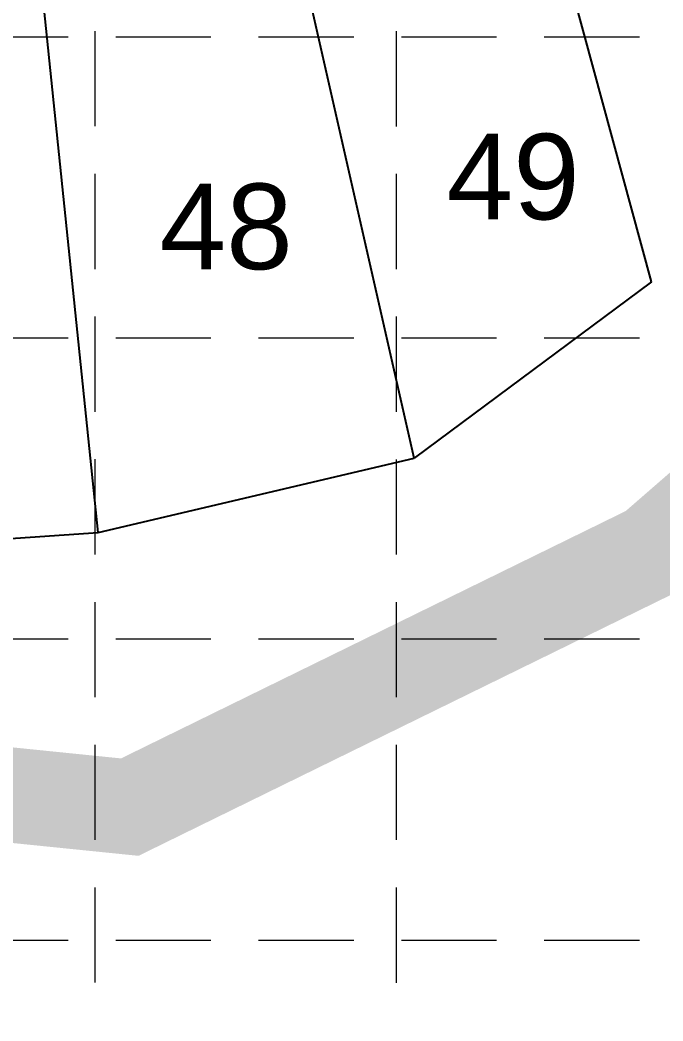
# Model space of a CAD drawing. Header units: inches. Extents: x 3312 to 5850, y 7905 to 11961.
# Drawn here: x 4438.7 to 4573.7, y 9536 to 9746.4 of the extents above; entities that cross this region are included whole.
import ezdxf
from ezdxf.enums import TextEntityAlignment as Align

# ---------------------------------------------------------------- set-up
doc = ezdxf.new("R2010")
doc.units = ezdxf.units.IN
doc.header["$LTSCALE"] = 80
doc.header["$MEASUREMENT"] = 0
doc.linetypes.add('HIDDEN', pattern=[0.375, 0.25, -0.125])
for name, color, linetype in [('1 LOT NUMBER', 7, 'Continuous'), ('grid', 254, 'HIDDEN'), ('LOTLINE', 7, 'Continuous')]:
    doc.layers.add(name, color=color, linetype=linetype)
doc.styles.get("Standard").update_dxf_attribs({"font": 'ARIAL.TTF', "height": 25})

msp = doc.modelspace()

# ---------------------------------------------------------------- linework, layer by layer
at = {"color": 5, "const_width": 20}
msp.add_lwpolyline([(5043.66, 9923.9), (4695.19, 9742.39), (4571.48, 9634.74), (4461.74, 9580.91), (4246.25, 9602.84), (3964.91, 9632.75), (3933.3, 9656.53)], dxfattribs=at)
at = {"layer": 'grid', "color": 252, "linetype": 'HIDDEN', "lineweight": 0}
for p, q in [((4454.49, 8224.02), (4454.49, 11894.2)), ((4517.77, 8224.01), (4517.77, 11894.2)), ((3378.79, 9742.8), (5783.3, 9742.8)), ((3378.79, 9679.53), (5783.3, 9679.53)), ((3378.79, 9616.25), (5783.3, 9616.25)), ((3378.79, 9552.97), (5783.3, 9552.97))]:
    msp.add_line(p, q, dxfattribs=at)
at = {"layer": 'LOTLINE'}
for p, q in [((4571.32, 9691.32), (4546.52, 9782.5)), ((4521.45, 9654.26), (4493.54, 9777.25)), ((4455.11, 9638.62), (4441.88, 9767.17)), ((4571.32, 9691.32), (4521.45, 9654.26)), ((4455.11, 9638.62), (4521.45, 9654.26)), ((4378.78, 9633.47), (4455.11, 9638.62))]:
    msp.add_line(p, q, dxfattribs=at)

# ---------------------------------------------------------------- texts
at = {"layer": '1 LOT NUMBER'}
for s, p in [('49', (4528.29, 9713.45)), ('48', (4468.01, 9702.97))]:
    msp.add_text(s, height=18, dxfattribs=at).set_placement(p, align=Align.MIDDLE_LEFT)

doc.saveas('drawing.dxf')
